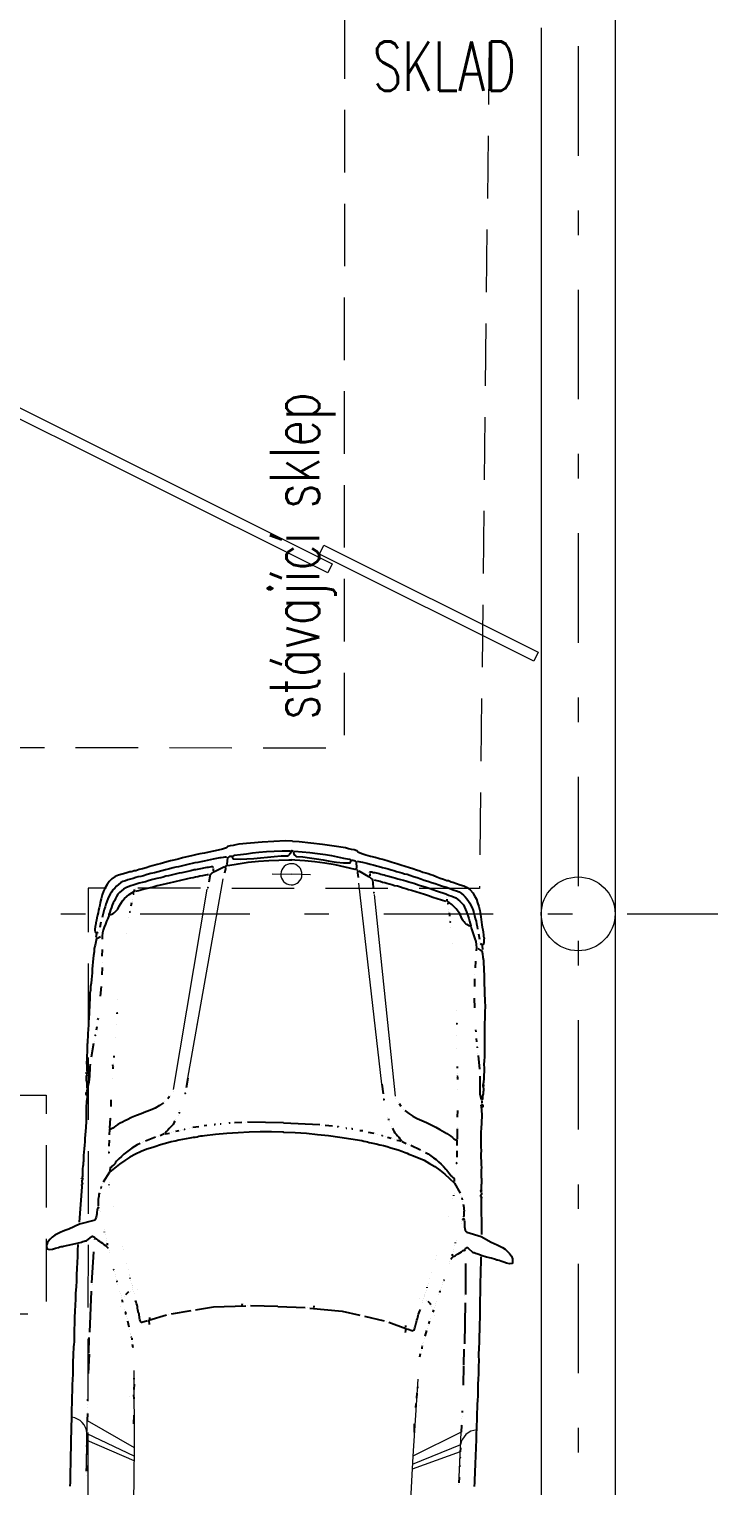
# Model space of a CAD drawing. Header units: metres. Extents: x -45 to 1930, y -347 to 488.
# Drawn here: x 156.11 to 158.87, y -31.93 to -26.01 of the extents above; entities that cross this region are included whole.
import ezdxf

# ---------------------------------------------------------------- set-up
doc = ezdxf.new("R2010")
doc.units = ezdxf.units.M
doc.linetypes.add('ČERCHOVANÁ', pattern=[25.4, 12.7, -6.35, 0, -6.35])
doc.linetypes.add('ČÁRKOVANÁ', pattern=[19.05, 12.7, -6.35])
doc.layers.add('FLOATINGWINDOWS', color=2, linetype='Continuous', plot=False)
for name, color, linetype in [('OSA', 7, 'ČERCHOVANÁ'), ('popis', 6, 'Continuous'), ('zariz.predmety', 203, 'Continuous'), ('ZDIVO', 1, 'Continuous')]:
    doc.layers.add(name, color=color, linetype=linetype)
doc.styles.add('ROMANS', font='romans.shx', dxfattribs={"width": 0.7})

# ---------------------------------------------------------------- blocks, each defined once
blk = doc.blocks.new('BMW3-PUD')
at = {"lineweight": 0}
for p, q in [((2.5694, 0.7572), (2.3861, 0.7602)), ((2.3861, 0.7602), (2.4905, 0.5663)), ((2.4387, 0.7593), (2.5245, 0.5656)), ((2.4664, 0.7589), (2.5425, 0.5652)), ((1.0314, 0.4512), (0.2143, 0.3401)), ((0.9833, 0.3943), (0.17, 0.2757)), ((0.1432, 0.0776), (0.1432, 0)), ((0.1432, -0.0776), (0.1432, 0)), ((0.9833, -0.3943), (0.17, -0.2757)), ((1.0314, -0.4512), (0.2143, -0.3401)), ((2.3861, -0.7602), (2.4905, -0.5663)), ((2.4387, -0.7593), (2.5245, -0.5656)), ((2.4664, -0.7589), (2.5425, -0.5652)), ((2.5694, -0.7572), (2.3861, -0.7602))]:
    blk.add_line(p, q, dxfattribs=at)
for points in [[(1.5236, 0.7387), (1.5228, 0.7394), (1.5213, 0.7394), (1.5198, 0.7409), (1.519, 0.7424), (1.525, 0.7447), (1.5318, 0.7463), (1.5393, 0.7471), (1.546, 0.7472), (1.5528, 0.748), (1.5595, 0.7489), (1.5663, 0.7512), (1.5715, 0.7543), (1.5722, 0.7558), (1.573, 0.7573), (1.5737, 0.758), (1.5737, 0.758), (1.5902, 0.8161), (1.6115, 0.8584), (1.6159, 0.8704), (1.621, 0.8818), (1.6261, 0.8938), (1.632, 0.9044), (1.6386, 0.915), (1.6468, 0.9249), (1.6549, 0.934), (1.6653, 0.9416), (1.6691, 0.9432), (1.6728, 0.9447), (1.6765, 0.9462), (1.6803, 0.9471), (1.684, 0.9471), (1.6878, 0.9471), (1.6916, 0.9464), (1.6953, 0.9457), (1.697, 0.9345), (1.6948, 0.9232), (1.6905, 0.9111), (1.6876, 0.8991), (1.6855, 0.893), (1.684, 0.8878), (1.6833, 0.8825), (1.6811, 0.878), (1.6768, 0.8592), (1.6725, 0.8411), (1.6675, 0.823), (1.6625, 0.8057), (1.6603, 0.8004), (1.6588, 0.7951), (1.6574, 0.7906), (1.6567, 0.7861), (1.6382, 0.7648), (1.6375, 0.7618), (1.6382, 0.7588), (1.6398, 0.7558), (1.6413, 0.7536), (1.6413, 0.7536), (1.6428, 0.7529), (1.6436, 0.7521), (1.6436, 0.7521)], [(0.0086, 0), (0.0085, 0.0275), (0.0125, 0.0749), (0.0164, 0.1222), (0.0218, 0.1696), (0.028, 0.217), (0.0309, 0.229), (0.033, 0.2403), (0.0351, 0.2516), (0.0388, 0.2629), (0.0402, 0.2637), (0.041, 0.2644), (0.0425, 0.266), (0.0439, 0.2667), (0.0498, 0.2833), (0.0548, 0.3006), (0.0591, 0.3187), (0.0634, 0.3376), (0.0677, 0.3556), (0.072, 0.3737), (0.0763, 0.3918), (0.0813, 0.4083), (0.0856, 0.4264), (0.0907, 0.4437), (0.0957, 0.4611), (0.1, 0.4784), (0.1043, 0.4927), (0.1087, 0.507), (0.113, 0.5206), (0.1173, 0.5342), (0.1202, 0.5455), (0.1231, 0.556), (0.1268, 0.5658), (0.1289, 0.5756), (0.1347, 0.5907), (0.1398, 0.605), (0.1434, 0.6186), (0.1485, 0.6322), (0.1491, 0.6389), (0.1513, 0.645), (0.1535, 0.6503), (0.1542, 0.6563), (0.1593, 0.6721), (0.1643, 0.6872), (0.1687, 0.7015), (0.1745, 0.7151), (0.1841, 0.728), (0.1953, 0.7386), (0.2079, 0.747), (0.2214, 0.7547), (0.2355, 0.7601), (0.2505, 0.7655), (0.2662, 0.7695), (0.282, 0.7727), (0.2924, 0.7743), (0.3029, 0.7767), (0.3134, 0.7783), (0.3239, 0.7799), (0.3337, 0.7815), (0.3442, 0.7839), (0.3539, 0.7855), (0.3644, 0.7872), (0.3696, 0.788), (0.3749, 0.7895), (0.3794, 0.7904), (0.3846, 0.7904), (0.3899, 0.7905), (0.3951, 0.7905), (0.3997, 0.7891), (0.4042, 0.7876), (0.4049, 0.7869), (0.4049, 0.7861), (0.405, 0.7846), (0.4057, 0.7832), (0.402, 0.7771)], [(0.3616, 0.7676), (0.3833, 0.7716)], [(0.3961, 0.774), (0.3961, 0.774)], [(0.4095, 0.7832), (0.4245, 0.7856)], [(0.421, 0.7668), (0.4283, 0.7789), (0.4283, 0.7804), (0.4283, 0.7812), (0.4283, 0.7827), (0.429, 0.7834), (0.4425, 0.7859), (0.456, 0.7883), (0.4695, 0.7907), (0.483, 0.7916), (0.4972, 0.7933), (0.5107, 0.7942), (0.525, 0.7951), (0.5392, 0.796), (0.5535, 0.7969), (0.5678, 0.7971), (0.582, 0.798), (0.5955, 0.7989), (0.6098, 0.7998), (0.624, 0.8008), (0.6383, 0.8017), (0.6518, 0.8034), (0.6615, 0.8035), (0.6706, 0.8028), (0.6803, 0.803), (0.6901, 0.8031), (0.6991, 0.8032), (0.7089, 0.8033), (0.7186, 0.8034), (0.7276, 0.8035), (0.7374, 0.8036), (0.7471, 0.8038), (0.7562, 0.8046), (0.7659, 0.8047), (0.7749, 0.8048), (0.7847, 0.8049), (0.7937, 0.8051), (0.8035, 0.8052), (0.811, 0.806), (0.8185, 0.8061), (0.8252, 0.8062), (0.832, 0.8063), (0.8395, 0.8063), (0.8462, 0.8064), (0.853, 0.8065), (0.8605, 0.8074), (0.8755, 0.8068), (0.8905, 0.8062), (0.9048, 0.8071), (0.9198, 0.8073), (0.9341, 0.8075), (0.9484, 0.8069), (0.9626, 0.8063), (0.9762, 0.8035), (0.9829, 0.8058), (0.9889, 0.8074), (0.9964, 0.8075), (1.0032, 0.8068), (1.0107, 0.8061), (1.0182, 0.8047), (1.0257, 0.8041), (1.0325, 0.8042), (1.034, 0.8034), (1.0347, 0.8034), (1.0348, 0.8019), (1.0348, 0.8004), (1.0236, 0.7973), (1.0123, 0.7949), (1.0003, 0.794), (0.9883, 0.7931), (0.9756, 0.793), (0.9635, 0.7928), (0.9508, 0.7927), (0.9388, 0.7918)], [(0.7866, 0.7712), (0.8001, 0.7736)], [(0.8211, 0.7761), (0.8211, 0.7761), (0.8226, 0.7761), (0.8233, 0.7761), (0.8241, 0.7769)], [(0.8473, 0.7794), (0.8473, 0.7794)], [(0.8548, 0.7818), (0.911, 0.7892)], [(0.9784, 0.8088), (0.9776, 0.8088), (0.9761, 0.8087), (0.9754, 0.8087), (0.9739, 0.8087)], [(1.04, 0.8027), (1.0475, 0.8028)], [(1.0535, 0.8007), (1.0535, 0.8007), (1.0535, 0.8022), (1.0528, 0.8029), (1.0528, 0.8029), (1.055, 0.8052), (1.0587, 0.8067), (1.0625, 0.8068), (1.0663, 0.8046)], [(1.0566, 0.7984), (1.0648, 0.8), (1.0738, 0.8016), (1.0821, 0.8025), (1.0911, 0.8033), (1.1001, 0.8035), (1.1083, 0.8036), (1.1173, 0.8037), (1.1264, 0.803), (1.1354, 0.8031), (1.1444, 0.8025), (1.1534, 0.8026), (1.1617, 0.8019), (1.1707, 0.802), (1.1797, 0.8022), (1.1887, 0.8023), (1.1977, 0.8024), (1.212, 0.8033), (1.227, 0.8042), (1.2412, 0.8051), (1.2555, 0.8053), (1.269, 0.8055), (1.2833, 0.8064), (1.2975, 0.8073), (1.311, 0.809), (1.3193, 0.8083), (1.3268, 0.8084), (1.3335, 0.8085), (1.341, 0.8093), (1.3485, 0.8094), (1.356, 0.8103), (1.3636, 0.8104), (1.3718, 0.8104), (1.3756, 0.8105), (1.3786, 0.8105), (1.3816, 0.8106), (1.3853, 0.8106), (1.3883, 0.8099), (1.3914, 0.8099), (1.3951, 0.81), (1.3988, 0.8108), (1.4004, 0.8108), (1.4018, 0.8108), (1.4026, 0.8101), (1.4041, 0.8086), (1.4094, 0.8109), (1.4146, 0.8125), (1.4198, 0.8125), (1.4244, 0.8088), (1.4319, 0.8127), (1.4334, 0.8127), (1.4349, 0.812), (1.4356, 0.8112), (1.4379, 0.8112), (1.582, 0.8182)], [(1.4055, 0.8139), (1.4055, 0.8139), (1.4048, 0.8139), (1.4041, 0.8138), (1.4041, 0.8138)], [(1.4378, 0.8143), (1.4378, 0.8143)], [(2.6054, 0.8207), (2.5889, 0.8212), (2.5724, 0.821), (2.5558, 0.8216), (2.5393, 0.8214), (2.522, 0.8219), (2.5055, 0.8217), (2.489, 0.8223), (2.4725, 0.8221), (2.4559, 0.8226), (2.4387, 0.8224), (2.4221, 0.823), (2.4056, 0.8228), (2.3891, 0.8226), (2.3718, 0.8232), (2.3553, 0.823), (2.3388, 0.8235), (2.3215, 0.8233), (2.305, 0.8231), (2.2885, 0.8236), (2.272, 0.8234), (2.2547, 0.824), (2.2382, 0.8238), (2.2276, 0.8237), (2.2171, 0.8236), (2.2059, 0.8234), (2.1954, 0.8233), (2.1848, 0.8232), (2.1743, 0.8238), (2.1638, 0.8237), (2.1533, 0.8243), (2.1428, 0.8242), (2.1315, 0.824), (2.121, 0.8239), (2.1105, 0.8238), (2.1, 0.8237), (2.0895, 0.8235), (2.079, 0.8226), (2.0685, 0.8218), (2.0437, 0.8222), (2.0189, 0.8227), (1.9942, 0.8224), (1.9694, 0.8228), (1.9446, 0.8225), (1.9198, 0.8222), (1.8951, 0.822), (1.8703, 0.8217), (1.8455, 0.8206), (1.8207, 0.8203), (1.796, 0.82), (1.7712, 0.8197), (1.7464, 0.8194), (1.7224, 0.8192), (1.6976, 0.8196), (1.6728, 0.8193)], [(1.9431, 0.8203), (1.9431, 0.8203)], [(0.0815, 0.2657), (0.0822, 0.2724), (0.0836, 0.2792), (0.085, 0.2868), (0.0857, 0.2928), (0.0885, 0.3056), (0.0921, 0.3191), (0.095, 0.3312), (0.0978, 0.344), (0.1007, 0.356), (0.1036, 0.3688), (0.1064, 0.3809), (0.1093, 0.3929), (0.1122, 0.4042), (0.115, 0.4162), (0.1179, 0.4268), (0.1208, 0.4381), (0.1236, 0.4487), (0.1265, 0.4592), (0.1286, 0.4697), (0.1315, 0.481), (0.1366, 0.4961), (0.1409, 0.5112), (0.1452, 0.5262), (0.1496, 0.5406), (0.1539, 0.5556), (0.1582, 0.5707), (0.1625, 0.585), (0.1676, 0.6001), (0.1705, 0.6106), (0.1734, 0.6212), (0.1763, 0.6317), (0.1799, 0.6423), (0.1828, 0.6528), (0.1864, 0.6634), (0.19, 0.6732), (0.1937, 0.6838), (0.1996, 0.6929), (0.2062, 0.7012), (0.2129, 0.7088), (0.2211, 0.7156), (0.2293, 0.7225), (0.2382, 0.7279), (0.2471, 0.7332), (0.2569, 0.7378), (0.2666, 0.7424), (0.277, 0.7456), (0.2875, 0.7495), (0.2987, 0.7526), (0.31, 0.7557), (0.3204, 0.7581), (0.3317, 0.7605), (0.3429, 0.7629)], [(0.126, 0.318), (0.126, 0.318), (0.1244, 0.3188), (0.1237, 0.3195), (0.1229, 0.3202), (0.1236, 0.3262), (0.125, 0.3323), (0.1257, 0.3383), (0.1264, 0.3443), (0.1278, 0.3511), (0.1292, 0.3571), (0.1307, 0.3631), (0.1329, 0.3691), (0.1335, 0.3767), (0.1357, 0.3835), (0.1371, 0.3895), (0.1378, 0.3955), (0.1414, 0.4091), (0.1442, 0.4211), (0.1478, 0.4332), (0.1507, 0.4445), (0.1528, 0.4558), (0.1557, 0.4663), (0.1586, 0.4776), (0.1615, 0.4881), (0.1643, 0.4987), (0.1672, 0.5092), (0.1708, 0.5198), (0.1737, 0.5296), (0.1773, 0.5454), (0.1816, 0.5612), (0.1867, 0.5763), (0.1918, 0.5914), (0.1954, 0.6042), (0.199, 0.617), (0.2026, 0.6291), (0.2077, 0.6404), (0.2106, 0.6509), (0.2142, 0.6607), (0.2186, 0.6705), (0.2245, 0.6796), (0.2311, 0.688), (0.2386, 0.6956), (0.246, 0.7024), (0.255, 0.7078), (0.2639, 0.7116), (0.2729, 0.7155), (0.2818, 0.7194), (0.2916, 0.7232), (0.3005, 0.7263), (0.3103, 0.7295), (0.32, 0.7326), (0.3297, 0.7357), (0.3305, 0.7357), (0.3305, 0.7342), (0.3305, 0.7335), (0.3312, 0.7327), (0.3298, 0.7282), (0.3276, 0.7237), (0.3247, 0.7191), (0.3217, 0.7153), (0.318, 0.7108), (0.3143, 0.7077), (0.3106, 0.7039), (0.3061, 0.7009), (0.2942, 0.6955), (0.283, 0.6893), (0.2725, 0.6817), (0.2629, 0.6741), (0.254, 0.665), (0.2458, 0.6558), (0.2384, 0.646), (0.2318, 0.6354), (0.2303, 0.6354), (0.2288, 0.6354), (0.2273, 0.6354), (0.225, 0.6353)], [(0.335, 0.7358), (0.3462, 0.7396), (0.3574, 0.7443), (0.3693, 0.7489), (0.3813, 0.7536), (0.3933, 0.7575), (0.4053, 0.7599), (0.418, 0.7608), (0.43, 0.7602)], [(0.4721, 0.7584), (0.4999, 0.7588)], [(0.5255, 0.7568), (0.5255, 0.7568)], [(0.545, 0.757), (0.575, 0.7574)], [(0.6223, 0.7579), (0.6621, 0.7607)], [(0.7513, 0.767), (0.7588, 0.7686)], [(1.1907, 0), (1.1907, 0.0026), (1.1909, 0.0476), (1.1927, 0.0935), (1.1959, 0.1386), (1.1991, 0.1836), (1.2038, 0.2295), (1.2093, 0.2746), (1.2155, 0.3197), (1.2169, 0.328), (1.2183, 0.3356), (1.2197, 0.3431), (1.2219, 0.3499), (1.2233, 0.3574), (1.2247, 0.3649), (1.2254, 0.3717), (1.2268, 0.3785), (1.2304, 0.3935), (1.2332, 0.4086), (1.2368, 0.4236), (1.2411, 0.4387), (1.2447, 0.4538), (1.249, 0.4681), (1.2533, 0.4831), (1.2584, 0.4975), (1.2613, 0.5058), (1.2642, 0.5126), (1.2671, 0.5201), (1.2693, 0.5276), (1.278, 0.5525), (1.2875, 0.5752), (1.2993, 0.5978), (1.3118, 0.6198), (1.3258, 0.6402), (1.3413, 0.6607), (1.3583, 0.6811), (1.3761, 0.7009), (1.4164, 0.7254)], [(1.4224, 0.7277), (1.4224, 0.7277)], [(1.4291, 0.73), (1.4291, 0.73)], [(1.4351, 0.7331), (1.4426, 0.734)], [(1.4485, 0.7363), (1.4485, 0.7363)], [(1.4613, 0.7394), (1.468, 0.741), (1.474, 0.7418), (1.4807, 0.7427), (1.4867, 0.7435), (1.4935, 0.7436), (1.5003, 0.7437), (1.507, 0.743), (1.5138, 0.7423)], [(1.5312, 0.735), (1.5312, 0.735)], [(1.5379, 0.7336), (1.5379, 0.7336)], [(1.6102, 0.7157), (1.6102, 0.7157)], [(1.62, 0.7136), (1.62, 0.7136), (1.6193, 0.7135), (1.6178, 0.7135), (1.6178, 0.7135)], [(1.6291, 0.7107), (1.6291, 0.7107)], [(1.6856, 0.6955), (1.6802, 0.7007), (1.6749, 0.7059), (1.6711, 0.7127), (1.6665, 0.7186), (1.6627, 0.7253), (1.6588, 0.7313), (1.6543, 0.738), (1.6489, 0.7439), (1.6489, 0.7454), (1.6482, 0.7469), (1.6474, 0.7484), (1.6474, 0.7492), (1.6474, 0.7507), (1.6481, 0.7514), (1.6496, 0.7529), (1.6503, 0.7537)], [(1.7014, 0.7558), (1.8267, 0.7596)], [(1.8327, 0.7574), (1.8327, 0.7574)], [(1.8612, 0.76), (2.0279, 0.762)], [(2.1135, 0.7622), (2.0489, 0.7622)], [(2.1173, 0.7608), (2.1961, 0.7617)], [(2.2997, 0.7614), (2.3065, 0.7615)], [(2.3223, 0.7617), (2.3223, 0.7617)], [(2.332, 0.7604), (2.332, 0.7604)], [(2.3538, 0.7606), (2.3538, 0.7606)], [(2.3576, 0.7599), (2.3861, 0.7602)], [(2.4499, 0.7587), (2.4664, 0.7589)], [(2.489, 0.7592), (2.489, 0.7592), (2.4905, 0.7592), (2.4912, 0.7592), (2.4912, 0.7592)], [(2.4987, 0.7586), (2.4987, 0.7586)], [(2.5228, 0.7589), (2.5228, 0.7589), (2.5243, 0.7589), (2.525, 0.7589), (2.525, 0.7589)], [(2.5694, 0.7572), (2.5926, 0.7574)], [(2.5987, 0.7553), (2.5987, 0.7553)], [(0.3374, 0.6547), (0.3374, 0.6547)], [(0.4027, 0.6637), (0.4027, 0.6637)], [(0.6742, 0.6895), (0.6742, 0.6895)], [(0.7282, 0.6901), (0.7282, 0.6901), (0.7297, 0.6909), (0.7305, 0.6917), (0.7312, 0.6917)], [(0.7755, 0.6922), (0.7755, 0.6922)], [(0.8295, 0.6943), (0.8295, 0.6943)], [(0.9023, 0.6975), (0.9099, 0.6976)], [(0.9324, 0.6978), (0.9324, 0.6978)], [(0.9421, 0.6994), (0.9421, 0.6994), (0.9414, 0.7002), (0.9398, 0.7002), (0.9398, 0.7002)], [(0.9451, 0.6995), (0.9474, 0.7003), (0.9496, 0.7003), (0.9519, 0.7003), (0.9549, 0.7004)], [(0.9962, 0.7009), (0.9962, 0.7009)], [(1.081, 0.7041), (1.1088, 0.7044)], [(1.0873, 0.4909), (1.0991, 0.5068), (1.1094, 0.5235), (1.1182, 0.5416), (1.1262, 0.5612), (1.1343, 0.5801), (1.1423, 0.599), (1.1511, 0.6179), (1.1607, 0.6352), (1.165, 0.645), (1.1702, 0.6549), (1.1753, 0.664), (1.1812, 0.673), (1.1864, 0.6806), (1.1916, 0.6874), (1.196, 0.6935), (1.2004, 0.701), (1.2004, 0.7018), (1.2004, 0.7033), (1.2011, 0.704), (1.2019, 0.7056), (1.2236, 0.7066)], [(1.1515, 0.7057), (1.1515, 0.7057)], [(1.1561, 0.705), (1.1973, 0.7062)], [(1.2454, 0.7068), (1.2702, 0.7071)], [(1.2552, 0.58), (1.261, 0.5914), (1.2684, 0.602), (1.2758, 0.6133), (1.2832, 0.6239), (1.2921, 0.6338), (1.3009, 0.6444), (1.3106, 0.6543), (1.3202, 0.6642), (1.3247, 0.6687), (1.3299, 0.6733), (1.3351, 0.6771), (1.3403, 0.6809), (1.3455, 0.6847), (1.35, 0.6893), (1.3544, 0.6939), (1.3581, 0.6992), (1.3694, 0.6993)], [(1.2882, 0.7073), (1.2882, 0.7073)], [(1.2942, 0.7067), (1.2942, 0.7067), (1.2957, 0.7067), (1.2965, 0.7067), (1.2965, 0.7067)], [(1.4189, 0.7014), (1.4189, 0.7014)], [(1.4279, 0.7), (1.4279, 0.7), (1.4272, 0.7), (1.4257, 0.7), (1.4257, 0.7)], [(1.4377, 0.6971), (1.4377, 0.6971)], [(1.5138, 0.6793), (1.5138, 0.6793)], [(1.6449, 0.7063), (1.6449, 0.7063)], [(1.6532, 0.7042), (1.6532, 0.7042)], [(1.6607, 0.7028), (1.6607, 0.7028)], [(1.6645, 0.7013), (1.672, 0.7014)], [(1.6954, 0.6927), (1.6954, 0.6927)], [(1.7014, 0.6905), (1.7014, 0.6905)], [(1.7714, 0.6703), (1.7714, 0.6703), (1.7714, 0.6711), (1.7707, 0.6718), (1.7707, 0.6718)], [(1.7798, 0.6666), (1.7798, 0.6666)], [(1.7895, 0.6653), (1.7895, 0.6653)], [(1.8001, 0.6616), (1.8001, 0.6616)], [(1.8084, 0.6595), (1.8084, 0.6595)], [(1.8204, 0.6551), (1.8197, 0.6559), (1.8189, 0.6566), (1.8167, 0.6566), (1.8152, 0.6573)], [(1.8302, 0.6522), (1.8302, 0.6522)], [(0.1558, 0.3364), (0.1564, 0.3424), (0.1579, 0.3484), (0.1593, 0.3552), (0.16, 0.3612), (0.1629, 0.371), (0.165, 0.3801), (0.1672, 0.3891), (0.17, 0.3981), (0.1721, 0.4094), (0.175, 0.4207), (0.1771, 0.432), (0.1807, 0.4441), (0.1836, 0.4554), (0.1865, 0.4667), (0.1901, 0.478), (0.193, 0.4893), (0.1973, 0.5073), (0.2023, 0.5247), (0.2073, 0.5428), (0.2124, 0.5601), (0.2175, 0.5774), (0.2225, 0.5955), (0.2276, 0.6128), (0.2326, 0.6309)], [(0.219, 0.633), (0.219, 0.633)], [(0.2423, 0.6385), (0.2423, 0.6385), (0.243, 0.6386), (0.2438, 0.6386), (0.2438, 0.6386)], [(0.267, 0.6433), (0.267, 0.6433)], [(0.273, 0.6434), (0.273, 0.6434)], [(0.2797, 0.645), (0.2932, 0.6474)], [(0.309, 0.6491), (0.309, 0.6491)], [(0.3157, 0.6507), (0.3157, 0.6507), (0.3165, 0.6507), (0.3172, 0.6507), (0.3172, 0.6507)], [(1.6742, 0.6368), (1.6742, 0.6368)], [(1.6885, 0.634), (1.6885, 0.634)], [(1.7428, 0.6189), (1.7428, 0.6189)], [(1.7684, 0.6117), (1.7684, 0.6117)], [(1.788, 0.6074), (1.788, 0.6074)], [(1.794, 0.6052), (1.794, 0.6052)], [(1.8046, 0.6031), (1.8046, 0.6031), (1.8038, 0.6031), (1.8023, 0.6031), (1.8023, 0.6031)], [(1.8143, 0.6002), (1.8143, 0.6002)], [(1.8234, 0.5981), (1.8234, 0.5981)], [(1.8309, 0.5952), (1.8309, 0.5952)], [(1.8347, 0.5937), (1.8347, 0.5937)], [(1.8422, 0.5923), (1.8422, 0.5923)], [(1.8556, 0.6007), (1.8556, 0.6007)], [(1.8585, 0.6083), (1.8615, 0.6113), (1.8645, 0.6143), (1.8682, 0.6181), (1.8719, 0.6204)], [(1.8604, 0.6436), (1.8604, 0.6436)], [(1.8679, 0.6414), (1.8679, 0.6414)], [(1.8755, 0.6385), (1.8755, 0.6385)], [(1.8786, 0.625), (1.8786, 0.625)], [(1.8845, 0.6364), (1.8845, 0.6364)], [(1.9033, 0.6306), (1.8928, 0.6334)], [(1.9182, 0.639), (1.9182, 0.639)], [(1.9305, 0.6211), (1.9305, 0.6211)], [(1.9508, 0.6154), (1.9478, 0.6161), (1.9456, 0.6161), (1.9425, 0.6168), (1.9403, 0.619)], [(1.9591, 0.6125), (1.9591, 0.6125)], [(1.9681, 0.6111), (1.9681, 0.6111)], [(2.0021, 0.601), (1.978, 0.6082)], [(2.0111, 0.5981), (2.0111, 0.5981)], [(2.0269, 0.5945), (2.0269, 0.5945)], [(2.0322, 0.5931), (2.0322, 0.5931)], [(1.2281, 0.5189), (1.2449, 0.5589)], [(1.2471, 0.5649), (1.2471, 0.5649)], [(1.2522, 0.5725), (1.2522, 0.5725)], [(1.8477, 0.5743), (1.8477, 0.5743)], [(1.8498, 0.5909), (1.8498, 0.5909)], [(1.8573, 0.588), (1.8573, 0.588)], [(1.8664, 0.5851), (1.8664, 0.5851)], [(1.9744, 0.5278), (1.9816, 0.5512), (1.9786, 0.5549), (1.974, 0.5571), (1.9695, 0.5585), (1.9643, 0.56), (1.959, 0.5607), (1.9537, 0.5621), (1.9484, 0.5628), (1.9439, 0.565), (1.9379, 0.5664), (1.9311, 0.5678), (1.9251, 0.5693), (1.9183, 0.5707), (1.9123, 0.5721), (1.9055, 0.5743), (1.8995, 0.5765), (1.8934, 0.5794)], [(2.0435, 0.5902), (2.0435, 0.5902), (2.0427, 0.5909), (2.0412, 0.5917), (2.0412, 0.5917)], [(2.0465, 0.5895), (2.048, 0.5895), (2.0495, 0.5895), (2.051, 0.5895), (2.0533, 0.5896)], [(2.0593, 0.5874), (2.0593, 0.5874)], [(2.0856, 0.5832), (2.0721, 0.5853)], [(2.2081, 0.5764), (2.2096, 0.5764), (2.2103, 0.5764), (2.2118, 0.5764), (2.2133, 0.5765)], [(2.2268, 0.5766), (2.2268, 0.5766)], [(2.2336, 0.5745), (2.2547, 0.5747)], [(2.2922, 0.5721), (2.2757, 0.5734)], [(2.2845, 0.5893), (2.2845, 0.5893)], [(2.3936, 0.5703), (2.3583, 0.5699)], [(1.0605, 0.4666), (1.0702, 0.4735)], [(1.0821, 0.4849), (1.0821, 0.4849)], [(1.1607, 0.4423), (1.1674, 0.4453), (1.1734, 0.4484), (1.1794, 0.453), (1.1853, 0.4583), (1.1912, 0.4636), (1.1972, 0.469), (1.2031, 0.4743), (1.2098, 0.4804), (1.2106, 0.4804), (1.2113, 0.4797), (1.2121, 0.4789), (1.2128, 0.4782), (1.21, 0.4616)], [(1.2135, 0.4834), (1.2216, 0.5001)], [(1.2237, 0.5068), (1.2237, 0.5068)], [(1.2259, 0.5129), (1.2259, 0.5129)], [(1.949, 0.4517), (1.9722, 0.5225), (1.9895, 0.5205)], [(1.961, 0.5201), (1.9625, 0.5202), (1.964, 0.5202), (1.9647, 0.5202), (1.967, 0.5202)], [(0.7998, 0.4222), (0.7998, 0.4222)], [(1.0382, 0.4528), (1.0382, 0.4528)], [(1.0546, 0.4627), (1.0546, 0.4627)], [(1.1166, 0.4229), (1.1166, 0.4229)], [(1.1234, 0.4253), (1.1249, 0.4253), (1.1264, 0.4261), (1.1271, 0.4261), (1.1286, 0.4261)], [(1.1353, 0.4292), (1.1353, 0.4292)], [(1.154, 0.4392), (1.154, 0.4392)], [(1.197, 0.4164), (1.197, 0.4164)], [(1.1985, 0.4239), (1.202, 0.4382)], [(1.2035, 0.445), (1.2035, 0.445)], [(1.2079, 0.4541), (1.2079, 0.4541)], [(1.9277, 0.353), (1.9447, 0.4328)], [(1.9476, 0.4441), (1.9476, 0.4441)], [(0.7644, 0.3677), (0.7644, 0.3677)], [(0.9833, 0.3943), (1.023, 0.4008)], [(1.0448, 0.4041), (1.0448, 0.4041), (1.0463, 0.4041), (1.047, 0.4041), (1.047, 0.4041)], [(1.1799, 0.3441), (1.1841, 0.3675)], [(1.1855, 0.3735), (1.1855, 0.3735)], [(1.1877, 0.381), (1.1877, 0.381)], [(1.1927, 0.4006), (1.1927, 0.4006), (1.1927, 0.4021), (1.1927, 0.4028), (1.1927, 0.4028)], [(1.1949, 0.4089), (1.1949, 0.4089)], [(0.1212, 0.2729), (0.1425, 0.313), (0.144, 0.3182), (0.1477, 0.322), (0.1514, 0.3258), (0.1536, 0.3296), (0.1858, 0.3338)], [(0.1297, 0.3173), (0.132, 0.3181), (0.1342, 0.3181), (0.1372, 0.3181), (0.1395, 0.3182)], [(0.2068, 0.3378), (0.2068, 0.3378), (0.2075, 0.3378), (0.2083, 0.3378), (0.2083, 0.3378)], [(0.2143, 0.3401), (0.2143, 0.3401)], [(1.1743, 0.311), (1.1749, 0.323)], [(1.9018, 0.1297), (1.9108, 0.2612), (1.9249, 0.3342)], [(0.0477, 0), (0.0479, 0.001), (0.0493, 0.0047), (0.0538, 0.0055), (0.0591, 0.0071), (0.0635, 0.0094), (0.0673, 0.014), (0.068, 0.0155), (0.0687, 0.0162), (0.0702, 0.017), (0.0702, 0.017), (0.0714, 0.044), (0.0741, 0.0718), (0.0775, 0.0997), (0.0809, 0.1275), (0.0851, 0.1546), (0.0878, 0.1824), (0.0897, 0.2102), (0.0894, 0.2372), (0.0788, 0.2424), (0.078, 0.2476), (0.0787, 0.2529), (0.0809, 0.2574), (0.0838, 0.2612), (0.1101, 0.2638), (0.1116, 0.263), (0.1131, 0.2623), (0.1139, 0.2608), (0.1154, 0.2586), (0.1069, 0.2172), (0.0998, 0.1765), (0.0943, 0.1352), (0.0896, 0.0938), (0.0871, 0.0525), (0.0853, 0.0119), (0.085, 0)], [(0.0493, 0.0092), (0.0504, 0.0408), (0.0523, 0.0724), (0.0549, 0.1039), (0.059, 0.1355), (0.0617, 0.1603), (0.0667, 0.1851), (0.0709, 0.2092), (0.0744, 0.2341), (0.0751, 0.2356), (0.0759, 0.2378), (0.0766, 0.2386), (0.0766, 0.2393)], [(0.1153, 0.2646), (0.1235, 0.2692), (0.1243, 0.2692), (0.1258, 0.2684), (0.1273, 0.2677), (0.1288, 0.2677), (0.1475, 0.2717)], [(0.17, 0.2757), (0.17, 0.2757)], [(1.1667, 0.2546), (1.1667, 0.2546), (1.1667, 0.2561), (1.1667, 0.2568), (1.1666, 0.2576)], [(1.1679, 0.2764), (1.1679, 0.2779), (1.1687, 0.2794), (1.1694, 0.2802), (1.1694, 0.2824)], [(1.1572, 0.1696), (1.1598, 0.199)], [(1.1619, 0.2177), (1.1619, 0.2193), (1.1619, 0.22), (1.1618, 0.2215), (1.1626, 0.2222)], [(1.153, 0), (1.1552, 0.1471)], [(1.1574, 0.1531), (1.1574, 0.1531)], [(1.8926, 0.1461), (1.8941, 0.1461), (1.8956, 0.1462), (1.8964, 0.1462), (1.8986, 0.1462)], [(1.9004, 0.1222), (1.9004, 0.1222)], [(1.8992, 0), (1.9005, 0.1109)], [(0.0086, 0), (0.0085, -0.0275), (0.0125, -0.0749), (0.0164, -0.1222), (0.0218, -0.1696), (0.028, -0.217), (0.0309, -0.229), (0.033, -0.2403), (0.0351, -0.2516), (0.0388, -0.2629), (0.0402, -0.2637), (0.041, -0.2644), (0.0425, -0.266), (0.0439, -0.2667), (0.0498, -0.2833), (0.0548, -0.3006), (0.0591, -0.3187), (0.0634, -0.3376), (0.0677, -0.3556), (0.072, -0.3737), (0.0763, -0.3918), (0.0813, -0.4083), (0.0856, -0.4264), (0.0907, -0.4437), (0.0957, -0.4611), (0.1, -0.4784), (0.1043, -0.4927), (0.1087, -0.507), (0.113, -0.5206), (0.1173, -0.5342), (0.1202, -0.5455), (0.1231, -0.556), (0.1268, -0.5658), (0.1289, -0.5756), (0.1347, -0.5907), (0.1398, -0.605), (0.1434, -0.6186), (0.1485, -0.6322), (0.1491, -0.6389), (0.1513, -0.645), (0.1535, -0.6503), (0.1542, -0.6563), (0.1593, -0.6721), (0.1643, -0.6872), (0.1687, -0.7015), (0.1745, -0.7151), (0.1841, -0.728), (0.1953, -0.7386), (0.2079, -0.747), (0.2214, -0.7547), (0.2355, -0.7601), (0.2505, -0.7655), (0.2662, -0.7695), (0.282, -0.7727), (0.2924, -0.7743), (0.3029, -0.7767), (0.3134, -0.7783), (0.3239, -0.7799), (0.3337, -0.7815), (0.3442, -0.7839), (0.3539, -0.7855), (0.3644, -0.7872), (0.3696, -0.788), (0.3749, -0.7895), (0.3794, -0.7904), (0.3846, -0.7904), (0.3899, -0.7905), (0.3951, -0.7905), (0.3997, -0.7891), (0.4042, -0.7876), (0.4049, -0.7869), (0.4049, -0.7861), (0.405, -0.7846), (0.4057, -0.7832), (0.402, -0.7771)], [(1.153, 0), (1.1552, -0.1471)], [(1.1907, 0), (1.1907, -0.0026), (1.1909, -0.0476), (1.1927, -0.0935), (1.1959, -0.1386), (1.1991, -0.1836), (1.2038, -0.2295), (1.2093, -0.2746), (1.2155, -0.3197), (1.2169, -0.328), (1.2183, -0.3356), (1.2197, -0.3431), (1.2219, -0.3499), (1.2233, -0.3574), (1.2247, -0.3649), (1.2254, -0.3717), (1.2268, -0.3785), (1.2304, -0.3935), (1.2332, -0.4086), (1.2368, -0.4236), (1.2411, -0.4387), (1.2447, -0.4538), (1.249, -0.4681), (1.2533, -0.4831), (1.2584, -0.4975), (1.2613, -0.5058), (1.2642, -0.5126), (1.2671, -0.5201), (1.2693, -0.5276), (1.278, -0.5525), (1.2875, -0.5752), (1.2993, -0.5978), (1.3118, -0.6198), (1.3258, -0.6402), (1.3413, -0.6607), (1.3583, -0.6811), (1.3761, -0.7009), (1.4164, -0.7254)], [(1.8987, 0.0535), (1.8987, 0.0535)], [(1.8988, 0.0588), (1.8988, 0.0588)], [(0.0477, 0), (0.0479, -0.001), (0.0493, -0.0047), (0.0538, -0.0055), (0.0591, -0.0071), (0.0635, -0.0094), (0.0673, -0.014), (0.068, -0.0155), (0.0687, -0.0162), (0.0702, -0.017), (0.0702, -0.017), (0.0714, -0.044), (0.0741, -0.0718), (0.0775, -0.0997), (0.0809, -0.1275), (0.0851, -0.1546), (0.0878, -0.1824), (0.0897, -0.2102), (0.0894, -0.2372), (0.0788, -0.2424), (0.078, -0.2476), (0.0787, -0.2529), (0.0809, -0.2574), (0.0838, -0.2612), (0.1101, -0.2638), (0.1116, -0.263), (0.1131, -0.2623), (0.1139, -0.2608), (0.1154, -0.2586), (0.1069, -0.2172), (0.0998, -0.1765), (0.0943, -0.1352), (0.0896, -0.0938), (0.0871, -0.0525), (0.0853, -0.0119), (0.085, 0)], [(0.0493, -0.0092), (0.0504, -0.0408), (0.0523, -0.0724), (0.0549, -0.1039), (0.059, -0.1355), (0.0617, -0.1603), (0.0667, -0.1851), (0.0709, -0.2092), (0.0744, -0.2341), (0.0751, -0.2356), (0.0759, -0.2378), (0.0766, -0.2386), (0.0766, -0.2393)], [(1.8987, -0.0535), (1.8987, -0.0535)], [(1.8988, -0.0588), (1.8988, -0.0588)], [(1.8992, 0), (1.9005, -0.1109)], [(1.1572, -0.1696), (1.1598, -0.199)], [(1.1574, -0.1531), (1.1574, -0.1531)], [(1.8926, -0.1461), (1.8941, -0.1461), (1.8956, -0.1462), (1.8964, -0.1462), (1.8986, -0.1462)], [(1.9004, -0.1222), (1.9004, -0.1222)], [(1.9018, -0.1297), (1.9108, -0.2612), (1.9249, -0.3342)], [(1.1619, -0.2177), (1.1619, -0.2193), (1.1619, -0.22), (1.1618, -0.2215), (1.1626, -0.2222)], [(0.0815, -0.2657), (0.0822, -0.2724), (0.0836, -0.2792), (0.085, -0.2868), (0.0857, -0.2928), (0.0885, -0.3056), (0.0921, -0.3191), (0.095, -0.3312), (0.0978, -0.344), (0.1007, -0.356), (0.1036, -0.3688), (0.1064, -0.3809), (0.1093, -0.3929), (0.1122, -0.4042), (0.115, -0.4162), (0.1179, -0.4268), (0.1208, -0.4381), (0.1236, -0.4487), (0.1265, -0.4592), (0.1286, -0.4697), (0.1315, -0.481), (0.1366, -0.4961), (0.1409, -0.5112), (0.1452, -0.5262), (0.1496, -0.5406), (0.1539, -0.5556), (0.1582, -0.5707), (0.1625, -0.585), (0.1676, -0.6001), (0.1705, -0.6106), (0.1734, -0.6212), (0.1763, -0.6317), (0.1799, -0.6423), (0.1828, -0.6528), (0.1864, -0.6634), (0.19, -0.6732), (0.1937, -0.6838), (0.1996, -0.6929), (0.2062, -0.7012), (0.2129, -0.7088), (0.2211, -0.7156), (0.2293, -0.7225), (0.2382, -0.7279), (0.2471, -0.7332), (0.2569, -0.7378), (0.2666, -0.7424), (0.277, -0.7456), (0.2875, -0.7495), (0.2987, -0.7526), (0.31, -0.7557), (0.3204, -0.7581), (0.3317, -0.7605), (0.3429, -0.7629)], [(0.1153, -0.2646), (0.1235, -0.2692), (0.1243, -0.2692), (0.1258, -0.2684), (0.1273, -0.2677), (0.1288, -0.2677), (0.1475, -0.2717)], [(0.1212, -0.2729), (0.1425, -0.313), (0.144, -0.3182), (0.1477, -0.322), (0.1514, -0.3258), (0.1536, -0.3296), (0.1858, -0.3338)], [(0.17, -0.2757), (0.17, -0.2757)], [(1.1667, -0.2546), (1.1667, -0.2546), (1.1667, -0.2561), (1.1667, -0.2568), (1.1666, -0.2576)], [(1.1679, -0.2764), (1.1679, -0.2779), (1.1687, -0.2794), (1.1694, -0.2802), (1.1694, -0.2824)], [(0.126, -0.318), (0.126, -0.318), (0.1244, -0.3188), (0.1237, -0.3195), (0.1229, -0.3202), (0.1236, -0.3262), (0.125, -0.3323), (0.1257, -0.3383), (0.1264, -0.3443), (0.1278, -0.3511), (0.1292, -0.3571), (0.1307, -0.3631), (0.1329, -0.3691), (0.1335, -0.3767), (0.1357, -0.3835), (0.1371, -0.3895), (0.1378, -0.3955), (0.1414, -0.4091), (0.1442, -0.4211), (0.1478, -0.4332), (0.1507, -0.4445), (0.1528, -0.4558), (0.1557, -0.4663), (0.1586, -0.4776), (0.1615, -0.4881), (0.1643, -0.4987), (0.1672, -0.5092), (0.1708, -0.5198), (0.1737, -0.5296), (0.1773, -0.5454), (0.1816, -0.5612), (0.1867, -0.5763), (0.1918, -0.5914), (0.1954, -0.6042), (0.199, -0.617), (0.2026, -0.6291), (0.2077, -0.6404), (0.2106, -0.6509), (0.2142, -0.6607), (0.2186, -0.6705), (0.2245, -0.6796), (0.2311, -0.688), (0.2386, -0.6956), (0.246, -0.7024), (0.255, -0.7078), (0.2639, -0.7116), (0.2729, -0.7155), (0.2818, -0.7194), (0.2916, -0.7232), (0.3005, -0.7263), (0.3103, -0.7295), (0.32, -0.7326), (0.3297, -0.7357), (0.3305, -0.7357), (0.3305, -0.7342), (0.3305, -0.7335), (0.3312, -0.7327), (0.3298, -0.7282), (0.3276, -0.7237), (0.3247, -0.7191), (0.3217, -0.7153), (0.318, -0.7108), (0.3143, -0.7077), (0.3106, -0.7039), (0.3061, -0.7009), (0.2942, -0.6955), (0.283, -0.6893), (0.2725, -0.6817), (0.2629, -0.6741), (0.254, -0.665), (0.2458, -0.6558), (0.2384, -0.646), (0.2318, -0.6354), (0.2303, -0.6354), (0.2288, -0.6354), (0.2273, -0.6354), (0.225, -0.6353)], [(0.1297, -0.3173), (0.132, -0.3181), (0.1342, -0.3181), (0.1372, -0.3181), (0.1395, -0.3182)], [(0.1558, -0.3364), (0.1564, -0.3424), (0.1579, -0.3484), (0.1593, -0.3552), (0.16, -0.3612), (0.1629, -0.371), (0.165, -0.3801), (0.1672, -0.3891), (0.17, -0.3981), (0.1721, -0.4094), (0.175, -0.4207), (0.1771, -0.432), (0.1807, -0.4441), (0.1836, -0.4554), (0.1865, -0.4667), (0.1901, -0.478), (0.193, -0.4893), (0.1973, -0.5073), (0.2023, -0.5247), (0.2073, -0.5428), (0.2124, -0.5601), (0.2175, -0.5774), (0.2225, -0.5955), (0.2276, -0.6128), (0.2326, -0.6309)], [(0.2068, -0.3378), (0.2068, -0.3378), (0.2075, -0.3378), (0.2083, -0.3378), (0.2083, -0.3378)], [(0.2143, -0.3401), (0.2143, -0.3401)], [(1.1743, -0.311), (1.1749, -0.323)], [(1.1799, -0.3441), (1.1841, -0.3675)], [(1.9277, -0.353), (1.9447, -0.4328)], [(0.7644, -0.3677), (0.7644, -0.3677)], [(0.9833, -0.3943), (1.023, -0.4008)], [(1.0448, -0.4041), (1.0448, -0.4041), (1.0463, -0.4041), (1.047, -0.4041), (1.047, -0.4041)], [(1.1855, -0.3735), (1.1855, -0.3735)], [(1.1877, -0.381), (1.1877, -0.381)], [(1.1927, -0.4006), (1.1927, -0.4006), (1.1927, -0.4021), (1.1927, -0.4028), (1.1927, -0.4028)], [(1.1949, -0.4089), (1.1949, -0.4089)], [(0.7998, -0.4222), (0.7998, -0.4222)], [(1.0382, -0.4528), (1.0382, -0.4528)], [(1.0546, -0.4627), (1.0546, -0.4627)], [(1.0605, -0.4666), (1.0702, -0.4735)], [(1.1166, -0.4229), (1.1166, -0.4229)], [(1.1234, -0.4253), (1.1249, -0.4253), (1.1264, -0.4261), (1.1271, -0.4261), (1.1286, -0.4261)], [(1.1353, -0.4292), (1.1353, -0.4292)], [(1.154, -0.4392), (1.154, -0.4392)], [(1.1607, -0.4423), (1.1674, -0.4453), (1.1734, -0.4484), (1.1794, -0.453), (1.1853, -0.4583), (1.1912, -0.4636), (1.1972, -0.469), (1.2031, -0.4743), (1.2098, -0.4804), (1.2106, -0.4804), (1.2113, -0.4797), (1.2121, -0.4789), (1.2128, -0.4782), (1.21, -0.4616)], [(1.197, -0.4164), (1.197, -0.4164)], [(1.1985, -0.4239), (1.202, -0.4382)], [(1.2035, -0.445), (1.2035, -0.445)], [(1.2079, -0.4541), (1.2079, -0.4541)], [(1.9476, -0.4441), (1.9476, -0.4441)], [(1.949, -0.4517), (1.9722, -0.5225), (1.9895, -0.5205)], [(1.0821, -0.4849), (1.0821, -0.4849)], [(1.0873, -0.4909), (1.0991, -0.5068), (1.1094, -0.5235), (1.1182, -0.5416), (1.1262, -0.5612), (1.1343, -0.5801), (1.1423, -0.599), (1.1511, -0.6179), (1.1607, -0.6352), (1.165, -0.645), (1.1702, -0.6549), (1.1753, -0.664), (1.1812, -0.673), (1.1864, -0.6806), (1.1916, -0.6874), (1.196, -0.6935), (1.2004, -0.701), (1.2004, -0.7018), (1.2004, -0.7033), (1.2011, -0.704), (1.2019, -0.7056), (1.2236, -0.7066)], [(1.2135, -0.4834), (1.2216, -0.5001)], [(1.2237, -0.5068), (1.2237, -0.5068)], [(1.2259, -0.5129), (1.2259, -0.5129)], [(1.2281, -0.5189), (1.2449, -0.5589)], [(1.9744, -0.5278), (1.9816, -0.5512), (1.9786, -0.5549), (1.974, -0.5571), (1.9695, -0.5585), (1.9643, -0.56), (1.959, -0.5607), (1.9537, -0.5621), (1.9484, -0.5628), (1.9439, -0.565), (1.9379, -0.5664), (1.9311, -0.5678), (1.9251, -0.5693), (1.9183, -0.5707), (1.9123, -0.5721), (1.9055, -0.5743), (1.8995, -0.5765), (1.8934, -0.5794)], [(1.961, -0.5201), (1.9625, -0.5202), (1.964, -0.5202), (1.9647, -0.5202), (1.967, -0.5202)], [(1.2471, -0.5649), (1.2471, -0.5649)], [(1.2522, -0.5725), (1.2522, -0.5725)], [(1.2552, -0.58), (1.261, -0.5914), (1.2684, -0.602), (1.2758, -0.6133), (1.2832, -0.6239), (1.2921, -0.6338), (1.3009, -0.6444), (1.3106, -0.6543), (1.3202, -0.6642), (1.3247, -0.6687), (1.3299, -0.6733), (1.3351, -0.6771), (1.3403, -0.6809), (1.3455, -0.6847), (1.35, -0.6893), (1.3544, -0.6939), (1.3581, -0.6992), (1.3694, -0.6993)], [(1.8477, -0.5743), (1.8477, -0.5743)], [(1.8498, -0.5909), (1.8498, -0.5909)], [(1.8573, -0.588), (1.8573, -0.588)], [(1.8664, -0.5851), (1.8664, -0.5851)], [(2.0435, -0.5902), (2.0435, -0.5902), (2.0427, -0.5909), (2.0412, -0.5917), (2.0412, -0.5917)], [(2.0465, -0.5895), (2.048, -0.5895), (2.0495, -0.5895), (2.051, -0.5895), (2.0533, -0.5896)], [(2.0593, -0.5874), (2.0593, -0.5874)], [(2.0856, -0.5832), (2.0721, -0.5853)], [(2.2081, -0.5764), (2.2096, -0.5764), (2.2103, -0.5764), (2.2118, -0.5764), (2.2133, -0.5765)], [(2.2268, -0.5766), (2.2268, -0.5766)], [(2.2336, -0.5745), (2.2547, -0.5747)], [(2.2922, -0.5721), (2.2757, -0.5734)], [(2.2845, -0.5893), (2.2845, -0.5893)], [(2.3936, -0.5703), (2.3583, -0.5699)], [(0.219, -0.633), (0.219, -0.633)], [(0.2423, -0.6385), (0.2423, -0.6385), (0.243, -0.6386), (0.2438, -0.6386), (0.2438, -0.6386)], [(0.267, -0.6433), (0.267, -0.6433)], [(0.273, -0.6434), (0.273, -0.6434)], [(0.2797, -0.645), (0.2932, -0.6474)], [(0.309, -0.6491), (0.309, -0.6491)], [(0.3157, -0.6507), (0.3157, -0.6507), (0.3165, -0.6507), (0.3172, -0.6507), (0.3172, -0.6507)], [(1.6742, -0.6368), (1.6742, -0.6368)], [(1.6885, -0.634), (1.6885, -0.634)], [(1.7428, -0.6189), (1.7428, -0.6189)], [(1.7684, -0.6117), (1.7684, -0.6117)], [(1.788, -0.6074), (1.788, -0.6074)], [(1.794, -0.6052), (1.794, -0.6052)], [(1.8046, -0.6031), (1.8046, -0.6031), (1.8038, -0.6031), (1.8023, -0.6031), (1.8023, -0.6031)], [(1.8143, -0.6002), (1.8143, -0.6002)], [(1.8234, -0.5981), (1.8234, -0.5981)], [(1.8309, -0.5952), (1.8309, -0.5952)], [(1.8347, -0.5937), (1.8347, -0.5937)], [(1.8422, -0.5923), (1.8422, -0.5923)], [(1.8556, -0.6007), (1.8556, -0.6007)], [(1.8585, -0.6083), (1.8615, -0.6113), (1.8645, -0.6143), (1.8682, -0.6181), (1.8719, -0.6204)], [(1.8604, -0.6436), (1.8604, -0.6436)], [(1.8679, -0.6414), (1.8679, -0.6414)], [(1.8755, -0.6385), (1.8755, -0.6385)], [(1.8786, -0.625), (1.8786, -0.625)], [(1.8845, -0.6364), (1.8845, -0.6364)], [(1.9033, -0.6306), (1.8928, -0.6334)], [(1.9182, -0.639), (1.9182, -0.639)], [(1.9305, -0.6211), (1.9305, -0.6211)], [(1.9508, -0.6154), (1.9478, -0.6161), (1.9456, -0.6161), (1.9425, -0.6168), (1.9403, -0.619)], [(1.9591, -0.6125), (1.9591, -0.6125)], [(1.9681, -0.6111), (1.9681, -0.6111)], [(2.0021, -0.601), (1.978, -0.6082)], [(2.0111, -0.5981), (2.0111, -0.5981)], [(2.0269, -0.5945), (2.0269, -0.5945)], [(2.0322, -0.5931), (2.0322, -0.5931)], [(0.3374, -0.6547), (0.3374, -0.6547)], [(0.4027, -0.6637), (0.4027, -0.6637)], [(0.6742, -0.6895), (0.6742, -0.6895)], [(0.7282, -0.6901), (0.7282, -0.6901), (0.7297, -0.6909), (0.7305, -0.6917), (0.7312, -0.6917)], [(0.7755, -0.6922), (0.7755, -0.6922)], [(0.8295, -0.6943), (0.8295, -0.6943)], [(0.9023, -0.6975), (0.9099, -0.6976)], [(0.9324, -0.6978), (0.9324, -0.6978)], [(0.9421, -0.6994), (0.9421, -0.6994), (0.9414, -0.7002), (0.9398, -0.7002), (0.9398, -0.7002)], [(0.9451, -0.6995), (0.9474, -0.7003), (0.9496, -0.7003), (0.9519, -0.7003), (0.9549, -0.7004)], [(0.9962, -0.7009), (0.9962, -0.7009)], [(1.081, -0.7041), (1.1088, -0.7044)], [(1.1515, -0.7057), (1.1515, -0.7057)], [(1.1561, -0.705), (1.1973, -0.7062)], [(1.2454, -0.7068), (1.2702, -0.7071)], [(1.2882, -0.7073), (1.2882, -0.7073)], [(1.2942, -0.7067), (1.2942, -0.7067), (1.2957, -0.7067), (1.2965, -0.7067), (1.2965, -0.7067)], [(1.4189, -0.7014), (1.4189, -0.7014)], [(1.4279, -0.7), (1.4279, -0.7), (1.4272, -0.7), (1.4257, -0.7), (1.4257, -0.7)], [(1.4377, -0.6971), (1.4377, -0.6971)], [(1.5138, -0.6793), (1.5138, -0.6793)], [(1.6449, -0.7063), (1.6449, -0.7063)], [(1.6856, -0.6955), (1.6802, -0.7007), (1.6749, -0.7059), (1.6711, -0.7127), (1.6665, -0.7186), (1.6627, -0.7253), (1.6588, -0.7313), (1.6543, -0.738), (1.6489, -0.7439), (1.6489, -0.7454), (1.6482, -0.7469), (1.6474, -0.7484), (1.6474, -0.7492), (1.6474, -0.7507), (1.6481, -0.7514), (1.6496, -0.7529), (1.6503, -0.7537)], [(1.6532, -0.7042), (1.6532, -0.7042)], [(1.6607, -0.7028), (1.6607, -0.7028)], [(1.6645, -0.7013), (1.672, -0.7014)], [(1.6954, -0.6927), (1.6954, -0.6927)], [(1.7014, -0.6905), (1.7014, -0.6905)], [(1.7714, -0.6703), (1.7714, -0.6703), (1.7714, -0.6711), (1.7707, -0.6718), (1.7707, -0.6718)], [(1.7798, -0.6666), (1.7798, -0.6666)], [(1.7895, -0.6653), (1.7895, -0.6653)], [(1.8001, -0.6616), (1.8001, -0.6616)], [(1.8084, -0.6595), (1.8084, -0.6595)], [(1.8204, -0.6551), (1.8197, -0.6559), (1.8189, -0.6566), (1.8167, -0.6566), (1.8152, -0.6573)], [(1.8302, -0.6522), (1.8302, -0.6522)], [(0.335, -0.7358), (0.3462, -0.7396), (0.3574, -0.7443), (0.3693, -0.7489), (0.3813, -0.7536), (0.3933, -0.7575), (0.4053, -0.7599), (0.418, -0.7608), (0.43, -0.7602)], [(0.3616, -0.7676), (0.3833, -0.7716)], [(0.421, -0.7668), (0.4283, -0.7789), (0.4283, -0.7804), (0.4283, -0.7812), (0.4283, -0.7827), (0.429, -0.7834), (0.4425, -0.7859), (0.456, -0.7883), (0.4695, -0.7907), (0.483, -0.7916), (0.4972, -0.7933), (0.5107, -0.7942), (0.525, -0.7951), (0.5392, -0.796), (0.5535, -0.7969), (0.5678, -0.7971), (0.582, -0.798), (0.5955, -0.7989), (0.6098, -0.7998), (0.624, -0.8008), (0.6383, -0.8017), (0.6518, -0.8034), (0.6615, -0.8035), (0.6706, -0.8028), (0.6803, -0.803), (0.6901, -0.8031), (0.6991, -0.8032), (0.7089, -0.8033), (0.7186, -0.8034), (0.7276, -0.8035), (0.7374, -0.8036), (0.7471, -0.8038), (0.7562, -0.8046), (0.7659, -0.8047), (0.7749, -0.8048), (0.7847, -0.8049), (0.7937, -0.8051), (0.8035, -0.8052), (0.811, -0.806), (0.8185, -0.8061), (0.8252, -0.8062), (0.832, -0.8063), (0.8395, -0.8063), (0.8462, -0.8064), (0.853, -0.8065), (0.8605, -0.8074), (0.8755, -0.8068), (0.8905, -0.8062), (0.9048, -0.8071), (0.9198, -0.8073), (0.9341, -0.8075), (0.9484, -0.8069), (0.9626, -0.8063), (0.9762, -0.8035), (0.9829, -0.8058), (0.9889, -0.8074), (0.9964, -0.8075), (1.0032, -0.8068), (1.0107, -0.8061), (1.0182, -0.8047), (1.0257, -0.8041), (1.0325, -0.8042), (1.034, -0.8034), (1.0347, -0.8034), (1.0348, -0.8019), (1.0348, -0.8004), (1.0236, -0.7973), (1.0123, -0.7949), (1.0003, -0.794), (0.9883, -0.7931), (0.9756, -0.793), (0.9635, -0.7928), (0.9508, -0.7927), (0.9388, -0.7918)], [(0.4721, -0.7584), (0.4999, -0.7588)], [(0.5255, -0.7568), (0.5255, -0.7568)], [(0.545, -0.757), (0.575, -0.7574)], [(0.6223, -0.7579), (0.6621, -0.7607)], [(0.7513, -0.767), (0.7588, -0.7686)], [(1.4224, -0.7277), (1.4224, -0.7277)], [(1.4291, -0.73), (1.4291, -0.73)], [(1.4351, -0.7331), (1.4426, -0.734)], [(1.4485, -0.7363), (1.4485, -0.7363)], [(1.4613, -0.7394), (1.468, -0.741), (1.474, -0.7418), (1.4807, -0.7427), (1.4867, -0.7435), (1.4935, -0.7436), (1.5003, -0.7437), (1.507, -0.743), (1.5138, -0.7423)], [(1.5236, -0.7387), (1.5228, -0.7394), (1.5213, -0.7394), (1.5198, -0.7409), (1.519, -0.7424), (1.525, -0.7447), (1.5318, -0.7463), (1.5393, -0.7471), (1.546, -0.7472), (1.5528, -0.748), (1.5595, -0.7489), (1.5663, -0.7512), (1.5715, -0.7543), (1.5722, -0.7558), (1.573, -0.7573), (1.5737, -0.758), (1.5737, -0.758), (1.5902, -0.8161), (1.6115, -0.8584), (1.6159, -0.8704), (1.621, -0.8818), (1.6261, -0.8938), (1.632, -0.9044), (1.6386, -0.915), (1.6468, -0.9249), (1.6549, -0.934), (1.6653, -0.9416), (1.6691, -0.9432), (1.6728, -0.9447), (1.6765, -0.9462), (1.6803, -0.9471), (1.684, -0.9471), (1.6878, -0.9471), (1.6916, -0.9464), (1.6953, -0.9457), (1.697, -0.9345), (1.6948, -0.9232), (1.6905, -0.9111), (1.6876, -0.8991), (1.6855, -0.893), (1.684, -0.8878), (1.6833, -0.8825), (1.6811, -0.878), (1.6768, -0.8592), (1.6725, -0.8411), (1.6675, -0.823), (1.6625, -0.8057), (1.6603, -0.8004), (1.6588, -0.7951), (1.6574, -0.7906), (1.6567, -0.7861), (1.6382, -0.7648), (1.6375, -0.7618), (1.6382, -0.7588), (1.6398, -0.7558), (1.6413, -0.7536), (1.6413, -0.7536), (1.6428, -0.7529), (1.6436, -0.7521), (1.6436, -0.7521)], [(1.5312, -0.735), (1.5312, -0.735)], [(1.5379, -0.7336), (1.5379, -0.7336)], [(1.6102, -0.7157), (1.6102, -0.7157)], [(1.62, -0.7136), (1.62, -0.7136), (1.6193, -0.7135), (1.6178, -0.7135), (1.6178, -0.7135)], [(1.6291, -0.7107), (1.6291, -0.7107)], [(1.7014, -0.7558), (1.8267, -0.7596)], [(1.8327, -0.7574), (1.8327, -0.7574)], [(1.8612, -0.76), (2.0279, -0.762)], [(2.1135, -0.7622), (2.0489, -0.7622)], [(2.1173, -0.7608), (2.1961, -0.7617)], [(2.2997, -0.7614), (2.3065, -0.7615)], [(2.3223, -0.7617), (2.3223, -0.7617)], [(2.332, -0.7604), (2.332, -0.7604)], [(2.3538, -0.7606), (2.3538, -0.7606)], [(2.3576, -0.7599), (2.3861, -0.7602)], [(2.4499, -0.7587), (2.4664, -0.7589)], [(2.489, -0.7592), (2.489, -0.7592), (2.4905, -0.7592), (2.4912, -0.7592), (2.4912, -0.7592)], [(2.4987, -0.7586), (2.4987, -0.7586)], [(2.5228, -0.7589), (2.5228, -0.7589), (2.5243, -0.7589), (2.525, -0.7589), (2.525, -0.7589)], [(2.5694, -0.7572), (2.5926, -0.7574)], [(2.5987, -0.7553), (2.5987, -0.7553)], [(2.6114, -0.7577), (2.6114, -0.7577)], [(0.3961, -0.774), (0.3961, -0.774)], [(0.4095, -0.7832), (0.4245, -0.7856)], [(0.7866, -0.7712), (0.8001, -0.7736)], [(0.8211, -0.7761), (0.8211, -0.7761), (0.8226, -0.7761), (0.8233, -0.7761), (0.8241, -0.7769)], [(0.8473, -0.7794), (0.8473, -0.7794)], [(0.8548, -0.7818), (0.911, -0.7892)], [(0.9784, -0.8088), (0.9776, -0.8088), (0.9761, -0.8087), (0.9754, -0.8087), (0.9739, -0.8087)], [(1.04, -0.8027), (1.0475, -0.8028)], [(1.0535, -0.8007), (1.0535, -0.8007), (1.0535, -0.8022), (1.0528, -0.8029), (1.0528, -0.8029), (1.055, -0.8052), (1.0587, -0.8067), (1.0625, -0.8068), (1.0663, -0.8046)], [(1.0566, -0.7984), (1.0648, -0.8), (1.0738, -0.8016), (1.0821, -0.8025), (1.0911, -0.8033), (1.1001, -0.8035), (1.1083, -0.8036), (1.1173, -0.8037), (1.1264, -0.803), (1.1354, -0.8031), (1.1444, -0.8025), (1.1534, -0.8026), (1.1617, -0.8019), (1.1707, -0.802), (1.1797, -0.8022), (1.1887, -0.8023), (1.1977, -0.8024), (1.212, -0.8033), (1.227, -0.8042), (1.2412, -0.8051), (1.2555, -0.8053), (1.269, -0.8055), (1.2833, -0.8064), (1.2975, -0.8073), (1.311, -0.809), (1.3193, -0.8083), (1.3268, -0.8084), (1.3335, -0.8085), (1.341, -0.8093), (1.3485, -0.8094), (1.356, -0.8103), (1.3636, -0.8104), (1.3718, -0.8104), (1.3756, -0.8105), (1.3786, -0.8105), (1.3816, -0.8106), (1.3853, -0.8106), (1.3883, -0.8099), (1.3914, -0.8099), (1.3951, -0.81), (1.3988, -0.8108), (1.4004, -0.8108), (1.4018, -0.8108), (1.4026, -0.8101), (1.4041, -0.8086), (1.4094, -0.8109), (1.4146, -0.8125), (1.4198, -0.8125), (1.4244, -0.8088), (1.4319, -0.8127), (1.4334, -0.8127), (1.4349, -0.812), (1.4356, -0.8112), (1.4379, -0.8112), (1.582, -0.8182)], [(1.4055, -0.8139), (1.4055, -0.8139), (1.4048, -0.8139), (1.4041, -0.8138), (1.4041, -0.8138)], [(1.4378, -0.8143), (1.4378, -0.8143)], [(2.6557, -0.8205), (2.6392, -0.8203), (2.6226, -0.8209), (2.6054, -0.8207), (2.5889, -0.8212), (2.5724, -0.821), (2.5558, -0.8216), (2.5393, -0.8214), (2.522, -0.8219), (2.5055, -0.8217), (2.489, -0.8223), (2.4725, -0.8221), (2.4559, -0.8226), (2.4387, -0.8224), (2.4221, -0.823), (2.4056, -0.8228), (2.3891, -0.8226), (2.3718, -0.8232), (2.3553, -0.823), (2.3388, -0.8235), (2.3215, -0.8233), (2.305, -0.8231), (2.2885, -0.8236), (2.272, -0.8234), (2.2547, -0.824), (2.2382, -0.8238), (2.2276, -0.8237), (2.2171, -0.8236), (2.2059, -0.8234), (2.1954, -0.8233), (2.1848, -0.8232), (2.1743, -0.8238), (2.1638, -0.8237), (2.1533, -0.8243), (2.1428, -0.8242), (2.1315, -0.824), (2.121, -0.8239), (2.1105, -0.8238), (2.1, -0.8237), (2.0895, -0.8235), (2.079, -0.8226), (2.0685, -0.8218), (2.0437, -0.8222), (2.0189, -0.8227), (1.9942, -0.8224), (1.9694, -0.8228), (1.9446, -0.8225), (1.9198, -0.8222), (1.8951, -0.822), (1.8703, -0.8217), (1.8455, -0.8206), (1.8207, -0.8203), (1.796, -0.82), (1.7712, -0.8197), (1.7464, -0.8194), (1.7224, -0.8192), (1.6976, -0.8196), (1.6728, -0.8193)], [(1.9431, -0.8203), (1.9431, -0.8203)]]:
    blk.add_lwpolyline(points)
for points in [[(2.1773, 0.5775), (2.4905, 0.5663), (2.7189, 0.5615), (2.9922, 0.561), (3.0454, 0.5676), (3.0447, 0.5676), (3.0432, 0.5676), (3.0424, 0.5668), (3.0409, 0.5668)], [(2.1773, -0.5775), (2.4905, -0.5663), (2.7189, -0.5615), (2.9922, -0.561), (3.0454, -0.5676), (3.0447, -0.5676), (3.0432, -0.5676), (3.0424, -0.5668), (3.0409, -0.5668)]]:
    blk.add_lwpolyline(points, dxfattribs=at)
for centre, radius, start, end in [((2.4455, 0.8293), 0.0702, 185.08651, 264.41975), ((0.1432, 0), 0.0432, 0, 180), ((0.1432, 0), 0.0432, 180, 0), ((2.4455, -0.8293), 0.0702, 95.58025, 174.91349)]:
    blk.add_arc(centre, radius, start, end, dxfattribs=at)

msp = doc.modelspace()

# ---------------------------------------------------------------- linework, layer by layer
at = {"layer": 'FLOATINGWINDOWS', "linetype": 'Continuous', "lineweight": 0, "flags": 128}
msp.add_lwpolyline([(148.693172, -30.027423), (148.693172, -17.752723), (152.743172, -17.757673), (152.736949, -15.157688), (158.493172, -15.157688), (158.493172, -35.166604)], close=True, dxfattribs=at)
at = {"layer": 'OSA', "color": 253, "lineweight": 0, "ltscale": 0.035}
for p, q in [((158.343172, -11.2472), (158.343172, -36.508916)), ((146.674078, -29.606209), (161.547398, -29.606209))]:
    msp.add_line(p, q, dxfattribs=at)
at = {"layer": 'OSA', "linetype": 'Continuous', "lineweight": 0}
for points in [[(155.856702, -27.44254), (157.344202, -28.184728), (157.325808, -28.221594), (155.838308, -27.479406)], [(157.310028, -28.107916), (158.181159, -28.542566), (158.162765, -28.579432), (157.291634, -28.144781)]]:
    msp.add_lwpolyline(points, close=True, dxfattribs=at)
at = {"layer": 'zariz.predmety', "linetype": 'ČÁRKOVANÁ', "lineweight": 0, "ltscale": 0.02, "flags": 128}
for points in [[(154.52387, -24.961687), (157.99387, -24.962897), (157.942286, -29.502879), (156.352287, -29.502325), (156.351362, -32.152325), (151.081363, -32.150487), (151.081907, -30.590487), (152.801866, -30.591087), (154.521907, -30.591687), (154.522475, -28.961687)], [(155.123661, -25.561896), (157.39366, -25.562688), (157.392485, -28.932688), (156.032485, -28.932213), (156.031994, -30.342213), (156.181994, -30.342265), (156.181683, -31.232265), (156.031683, -31.232213), (156.031474, -31.832213), (153.509043, -31.831333), (152.984363, -30.91115), (155.121795, -30.911896)]]:
    msp.add_lwpolyline(points, close=True, dxfattribs=at)
at = {"layer": 'ZDIVO', "linetype": 'Continuous', "lineweight": 0}
for p, q in [((158.493172, -25.707673), (158.493172, -35.166604)), ((158.193172, -26.007673), (158.193172, -35.009282))]:
    msp.add_line(p, q, dxfattribs=at)
msp.add_circle((158.343172, -29.606209), 0.15, dxfattribs=at)
msp.add_circle((158.343172, -29.606209), 0.15, dxfattribs=at)

# ---------------------------------------------------------------- block references
at = {"linetype": 'Continuous', "lineweight": 0, "rotation": 268.2186424259306}
msp.add_blockref('BMW3-PUD', (157.18241, -29.302423), dxfattribs=at)

# ---------------------------------------------------------------- texts
at = {"layer": 'popis', "linetype": 'Continuous', "lineweight": 0, "insert": (157.508342, -26.06245), "char_height": 0.2, "width": 1.33215401, "attachment_point": 1, "style": 'ROMANS'}
msp.add_mtext('SKLAD', dxfattribs=at)
at = {"layer": 'popis', "linetype": 'Continuous', "lineweight": 0, "insert": (157.091021, -28.818134), "char_height": 0.2, "width": 2.0828564, "attachment_point": 1, "rotation": 90, "style": 'ROMANS'}
msp.add_mtext('stávající sklep', dxfattribs=at)

doc.saveas('drawing.dxf')
